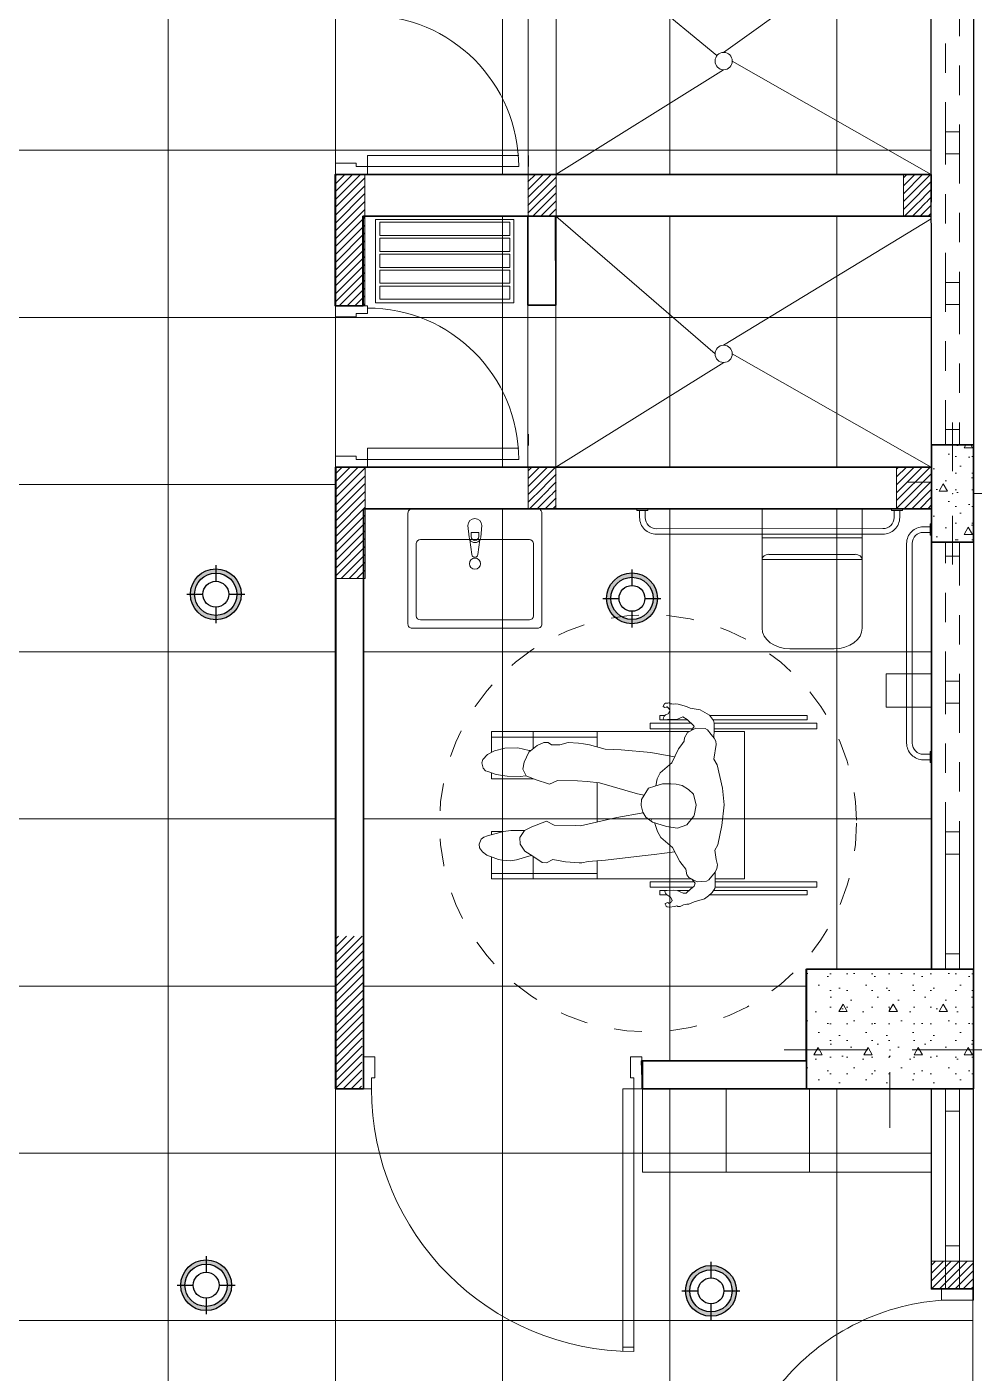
# Model space of a CAD drawing. Header units: feet. Extents: x 2 to 125, y -24 to 93.
# Drawn here: x 83.874 to 87.28, y 80.504 to 85.344 of the extents above; entities that cross this region are included whole.
import ezdxf

# ---------------------------------------------------------------- set-up
doc = ezdxf.new("R2010")
doc.units = ezdxf.units.FT
doc.header["$MEASUREMENT"] = 0
doc.set_wipeout_variables(frame=1)
for name, pattern in [('CONTINUA', [0]), ('Dashed', [0.211667, 0.105833, -0.105833]), ('Small Dashed', [0.141111, 0.070556, -0.070556]), ('Wipeout_Contour', [1, 0, -1])]:
    doc.linetypes.add(name, pattern=pattern)
for name, color, linetype in [('2D Drafting - General', 7, 'Continuous'), ('ALUMBRADO', 1, 'Continuous'), ('Structural - Bearing', 7, 'Continuous')]:
    doc.layers.add(name, color=color, linetype=linetype)
for name, color, linetype, lineweight in [('2D Drafting - General_Pen_No__122', 9, 'Continuous', 13), ('Drawing & Figure_Pen_No__122', 9, 'Continuous', 13), ('Structural - Bearing_Pen_No__122', 9, 'Continuous', 13), ('Structural - Bearing_Pen_No__21', 7, 'Continuous', 35), ('Structural - Bearing_Pen_No__27', 7, 'Continuous', 35), ('texturas', 252, 'Continuous', 0)]:
    doc.layers.add(name, color=color, linetype=linetype, lineweight=lineweight)
for name, color, linetype, lineweight, true_color in [('Interior - Furniture _Pen_No__167', 7, 'Continuous', 13, 0x6a6a6a), ('Interior - Mobiliario_Pen_No__167', 7, 'Continuous', 13, 0x6a6a6a), ('Structural - Bearing_Pen_No__167', 7, 'Continuous', 13, 0x6a6a6a)]:
    doc.layers.add(name, color=color, linetype=linetype, lineweight=lineweight, true_color=true_color)
pattern_1 = [(0, (75.36407, 85.38942), (0, 0.311769), [0.03, -0.15]), (0, (75.45407, 85.5453), (0, 0.311769), [0.03, -0.15]), (60, (75.36407, 85.38942), (-0.27, 0.1558846), [0.03, -0.15]), (60, (75.54407, 85.38942), (-0.27, 0.1558846), [0.03, -0.15]), (120, (75.39407, 85.38942), (0.27, 0.1558846), [0.03, -0.15]), (120, (75.57407, 85.38942), (0.27, 0.1558846), [0.03, -0.15]), (0, (75.36407, 85.41942), (0, 0.06), [0, -0.06, 0, -0.09]), (45, (75.39407, 85.41942), (-0.0424264, 0.0424264), [0, -0.045, 0, -0.075])]

# ---------------------------------------------------------------- blocks, each defined once
blk = doc.blocks.new('Basin 23[45]', base_point=(11.7636, -4.2688))
at = {"layer": 'Interior - Mobiliario_Pen_No__167', "color": 251, "linetype": 'Continuous', "lineweight": 13, "true_color": 0x6a6a6a}
for p, q in [((11.6386, -4.0581), (11.3794, -4.0581)), ((11.3644, -4.0731), (11.3644, -4.4646)), ((11.6536, -4.4646), (11.6536, -4.0731)), ((11.6787, -4.2552), (11.6638, -4.2552)), ((11.6787, -4.2824), (11.6787, -4.2552)), ((11.6638, -4.2824), (11.6787, -4.2824)), ((11.3794, -4.4796), (11.6386, -4.4796))]:
    blk.add_line(p, q, dxfattribs=at)
at = {"layer": 'Interior - Mobiliario_Pen_No__167', "color": 251, "linetype": 'Continuous', "lineweight": 13, "true_color": 0x6a6a6a, "flags": 128}
for points in [[(11.7636, -4.4946), (11.7636, -4.0431, 0.414214), (11.7486, -4.0281), (11.3494, -4.0281, 0.414214), (11.3344, -4.0431), (11.3344, -4.4946, 0.414214), (11.3494, -4.5096), (11.7486, -4.5096, 0.414214)], [(11.7036, -4.2938), (11.6616, -4.2898, -0.12102), (11.6521, -4.2866), (11.5992, -4.2799, -0.882566), (11.5992, -4.2577), (11.6521, -4.2511, -0.12102), (11.6616, -4.2478), (11.7036, -4.2438, -1)]]:
    blk.add_lwpolyline(points, format="xyb", close=True, dxfattribs=at)
at = {"layer": 'Interior - Mobiliario_Pen_No__167', "color": 251, "linetype": 'Continuous', "lineweight": 13, "true_color": 0x6a6a6a}
blk.add_circle((11.5665, -4.2688), 0.02, dxfattribs=at)
for centre, radius, start, end in [((11.3794, -4.0731), 0.015, 90, 180), ((11.6386, -4.0731), 0.015, 0, 90), ((11.6635, -4.2688), 0.0211, 122.771, 237.229), ((11.6638, -4.2688), 0.0136, 90, 270), ((11.3794, -4.4646), 0.015, 180, 270), ((11.6386, -4.4646), 0.015, 270, 0)]:
    blk.add_arc(centre, radius, start, end, dxfattribs=at)
blk = doc.blocks.new('WC Disabled 23[43]', base_point=(10.2012, -2.7229))
at = {"layer": 'Interior - Furniture _Pen_No__167', "color": 251, "linetype": 'Continuous', "lineweight": 13, "true_color": 0x6a6a6a}
for p, q in [((9.9062, -2.7278), (9.8862, -2.7278)), ((10.8212, -2.7279), (10.8012, -2.7279)), ((9.7762, -2.7861), (9.7762, -2.8061)), ((10.3812, -2.8262), (10.0212, -2.8262)), ((10.3812, -2.9036), (10.0212, -2.9036)), ((10.0462, -2.8852), (10.2012, -2.8852)), ((10.2012, -2.8852), (10.3562, -2.8852)), ((9.7762, -3.6038), (9.7762, -3.6238))]:
    blk.add_line(p, q, dxfattribs=at)
at = {"layer": 'Interior - Furniture _Pen_No__167', "color": 251, "linetype": 'Continuous', "lineweight": 13, "true_color": 0x6a6a6a, "flags": 128}
for points in [[(10.8312, -2.7229), (10.7912, -2.7229), (10.7912, -2.7279), (10.8012, -2.7279), (10.8012, -2.7529, -0.414214), (10.7612, -2.7929), (9.9462, -2.7928, -0.414214), (9.9062, -2.7528), (9.9062, -2.7278), (9.9162, -2.7278), (9.9162, -2.7228), (9.8762, -2.7228), (9.8762, -2.7278), (9.8862, -2.7278), (9.8862, -2.7528, 0.414214), (9.9462, -2.8128), (10.7612, -2.8129, 0.414214), (10.8212, -2.7529), (10.8212, -2.7279), (10.8312, -2.7279)], [(9.7712, -2.7761), (9.7712, -2.8161), (9.7762, -2.8161), (9.7762, -2.8061), (9.8012, -2.8061, -0.414214), (9.8412, -2.8461), (9.8412, -3.5638, -0.414214), (9.8012, -3.6038), (9.7762, -3.6038), (9.7762, -3.5938), (9.7712, -3.5938), (9.7712, -3.6338), (9.7762, -3.6338), (9.7762, -3.6238), (9.8012, -3.6238, 0.414214), (9.8612, -3.5638), (9.8612, -2.8461, 0.414214), (9.8012, -2.7861), (9.7762, -2.7861), (9.7762, -2.7761)]]:
    blk.add_lwpolyline(points, format="xyb", close=True, dxfattribs=at)
for points in [[(10.1212, -3.2246), (10.1017, -3.2232), (10.0829, -3.219), (10.0656, -3.2122), (10.0505, -3.203), (10.038, -3.1918), (10.0288, -3.1791), (10.0231, -3.1652), (10.0212, -3.1508), (10.0212, -2.7228), (10.3812, -2.7229), (10.3812, -3.1508), (10.3792, -3.1652), (10.3736, -3.1791), (10.3643, -3.1918), (10.3519, -3.203), (10.3367, -3.2122), (10.3194, -3.219), (10.3007, -3.2232), (10.2812, -3.2246)], [(9.9342, -3.4346), (9.7712, -3.4346), (9.7712, -3.3146), (9.9342, -3.3146)]]:
    blk.add_lwpolyline(points, close=True, dxfattribs=at)
at = {"layer": 'Interior - Furniture _Pen_No__167', "color": 251, "linetype": 'Continuous', "lineweight": 13, "true_color": 0x6a6a6a}
for centre, start_param, end_param in [((10.0462, -2.9036), 4.712389, 6.283185), ((10.3562, -2.9036), 3.141593, 4.712389)]:
    blk.add_ellipse(centre, major_axis=(-0.025, 0), ratio=0.737878, start_param=start_param, end_param=end_param, dxfattribs=at)
blk = doc.blocks.new('Wheelchair Man 23[44]', base_point=(10.3522, -4.2254))
at = {"layer": 'Interior - Furniture _Pen_No__167', "color": 251, "linetype": 'Continuous', "lineweight": 13, "true_color": 0x6a6a6a}
for p, q in [((10.6181, -3.556), (10.6185, -3.554)), ((10.6236, -3.5594), (10.6181, -3.556)), ((10.6226, -3.5462), (10.6185, -3.554)), ((10.6226, -3.5462), (10.6263, -3.5437)), ((10.6305, -3.5582), (10.6236, -3.5594)), ((10.6263, -3.5437), (10.6353, -3.543)), ((10.6317, -3.5571), (10.6305, -3.5582)), ((10.6323, -3.5574), (10.6317, -3.5571)), ((10.6323, -3.5574), (10.6331, -3.5572)), ((10.6369, -3.5617), (10.6331, -3.5572)), ((10.6389, -3.5428), (10.6353, -3.543)), ((10.6417, -3.571), (10.6365, -3.5817)), ((10.6416, -3.5676), (10.6369, -3.5617)), ((10.6446, -3.5458), (10.6389, -3.5428)), ((10.6416, -3.5676), (10.6417, -3.5676)), ((10.6417, -3.5676), (10.6417, -3.571)), ((10.6493, -3.5456), (10.6446, -3.5458)), ((10.6561, -3.5477), (10.6493, -3.5456)), ((10.6561, -3.5477), (10.6562, -3.5476)), ((10.6629, -3.5459), (10.6562, -3.5476)), ((10.6726, -3.547), (10.6629, -3.5459)), ((10.6726, -3.547), (10.7017, -3.5556)), ((10.7156, -3.5617), (10.7017, -3.5556)), ((10.7512, -3.5675), (10.7151, -3.5616)), ((10.7684, -3.5771), (10.7512, -3.5675)), ((10.7684, -3.5771), (10.7849, -3.5865)), ((10.7189, -3.6154), (10.5712, -3.6154)), ((10.5712, -3.6154), (10.5712, -3.6354)), ((10.6062, -3.6034), (10.6062, -3.5884)), ((10.6062, -3.5884), (10.6238, -3.5884)), ((10.7066, -3.6034), (10.6062, -3.6034)), ((10.6213, -3.5907), (10.6184, -3.5971)), ((10.6184, -3.5971), (10.6201, -3.6022)), ((10.6318, -3.6034), (10.6201, -3.6022)), ((10.6213, -3.5907), (10.6265, -3.5859)), ((10.6265, -3.5859), (10.6365, -3.5817)), ((10.6335, -3.602), (10.6318, -3.6034)), ((10.6335, -3.602), (10.6356, -3.6021)), ((10.6525, -3.6023), (10.6356, -3.6021)), ((10.6696, -3.6006), (10.6525, -3.6023)), ((10.6567, -3.6019), (10.6591, -3.6019)), ((10.6887, -3.5925), (10.6696, -3.6006)), ((10.7049, -3.6018), (10.6887, -3.5925)), ((10.6887, -3.5925), (10.6887, -3.5925)), ((10.729, -3.6253), (10.7049, -3.6018)), ((10.7205, -3.641), (10.7299, -3.6275)), ((10.729, -3.6253), (10.7299, -3.6275)), ((10.7849, -3.5865), (10.7993, -3.6055)), ((10.7863, -3.5884), (11.1362, -3.5884)), ((10.7977, -3.6034), (11.1362, -3.6034)), ((10.8014, -3.6153), (10.7993, -3.6055)), ((10.8014, -3.6153), (10.8017, -3.6398)), ((10.8014, -3.6154), (11.1712, -3.6154)), ((11.1362, -3.5884), (11.1362, -3.6034)), ((11.1712, -3.6354), (11.1712, -3.6154)), ((10.0012, -3.6454), (10.7114, -3.6454)), ((10.0012, -3.7202), (10.0012, -3.6454)), ((10.0012, -3.6654), (10.3812, -3.6654)), ((10.1512, -3.7061), (10.1512, -3.6454)), ((10.3812, -3.6454), (10.3812, -3.7013)), ((10.5712, -3.6354), (10.7244, -3.6354)), ((10.6939, -3.6784), (10.6951, -3.6676)), ((10.6951, -3.6676), (10.7057, -3.649)), ((10.7353, -3.633), (10.7057, -3.649)), ((10.7692, -3.6351), (10.7353, -3.633)), ((10.7692, -3.6351), (10.7779, -3.6399)), ((10.7909, -3.6558), (10.7779, -3.6399)), ((10.8017, -3.6692), (10.7909, -3.6558)), ((10.8017, -3.6398), (10.8005, -3.6676)), ((10.8014, -3.6454), (10.9112, -3.6454)), ((10.8016, -3.6354), (11.1712, -3.6354)), ((10.8017, -3.6692), (10.807, -3.6807)), ((10.9112, -4.1754), (10.9112, -3.6454)), ((10.0067, -3.7169), (9.987, -3.7285)), ((10.0067, -3.7169), (10.0118, -3.7153)), ((10.0078, -3.7166), (10.0077, -3.7166)), ((10.0118, -3.7153), (10.0486, -3.7049)), ((10.0952, -3.7036), (10.0486, -3.7049)), ((10.0952, -3.7036), (10.1362, -3.7132)), ((10.1347, -3.7192), (10.1183, -3.7561)), ((10.1347, -3.7192), (10.1647, -3.6954)), ((10.1415, -3.7138), (10.1362, -3.7132)), ((10.1896, -3.6845), (10.1647, -3.6954)), ((10.2046, -3.6853), (10.1896, -3.6845)), ((10.2046, -3.6853), (10.2163, -3.6932)), ((10.2468, -3.6934), (10.2163, -3.6932)), ((10.2468, -3.6934), (10.2765, -3.6853)), ((10.3132, -3.6879), (10.2765, -3.6853)), ((10.3132, -3.6879), (10.3321, -3.6898)), ((10.3321, -3.6898), (10.3528, -3.6938)), ((10.3528, -3.6938), (10.4098, -3.709)), ((10.4673, -3.711), (10.4098, -3.709)), ((10.4673, -3.711), (10.574, -3.7211)), ((10.574, -3.7211), (10.6595, -3.7366)), ((10.6492, -3.758), (10.6732, -3.708)), ((10.6732, -3.708), (10.6812, -3.6966)), ((10.6812, -3.6966), (10.6941, -3.6804)), ((10.6939, -3.6784), (10.6941, -3.6804)), ((10.8092, -3.6927), (10.8006, -3.745)), ((10.8092, -3.6927), (10.807, -3.6807)), ((9.9699, -3.7466), (9.9663, -3.7584)), ((9.9663, -3.7584), (9.9707, -3.7774)), ((9.987, -3.7285), (9.9699, -3.7466)), ((10.1141, -3.7808), (10.1183, -3.7561)), ((10.6077, -3.7941), (10.6492, -3.758)), ((10.8127, -3.7654), (10.8006, -3.745)), ((10.8315, -3.8486), (10.8127, -3.7654)), ((9.9707, -3.7774), (9.9799, -3.7865)), ((9.9799, -3.7865), (9.9879, -3.7894)), ((9.9879, -3.7894), (10.0172, -3.7999)), ((10.0012, -3.7941), (10.0012, -3.8154)), ((10.0012, -3.8154), (10.1512, -3.8154)), ((10.0172, -3.7999), (10.0573, -3.8057)), ((10.1039, -3.8067), (10.0573, -3.8057)), ((10.1247, -3.8046), (10.1039, -3.8067)), ((10.125, -3.8052), (10.1141, -3.7808)), ((10.1582, -3.8174), (10.125, -3.8052)), ((10.1512, -3.8154), (10.1512, -3.8148)), ((10.2097, -3.8344), (10.1582, -3.8174)), ((10.2097, -3.8344), (10.2387, -3.8214)), ((10.31, -3.8224), (10.2387, -3.8214)), ((10.3454, -3.8247), (10.31, -3.8224)), ((10.5968, -3.816), (10.5917, -3.8408)), ((10.6077, -3.7941), (10.5968, -3.816)), ((10.3888, -3.8295), (10.3454, -3.8247)), ((10.3812, -3.8286), (10.3812, -3.9708)), ((10.3888, -3.8295), (10.5258, -3.8699)), ((10.5258, -3.8699), (10.5499, -3.8741)), ((10.5659, -3.8495), (10.5397, -3.8898)), ((10.5659, -3.8495), (10.5887, -3.8417)), ((10.5887, -3.8417), (10.6157, -3.8335)), ((10.6462, -3.833), (10.6157, -3.8335)), ((10.6462, -3.833), (10.6652, -3.8343)), ((10.686, -3.8395), (10.6652, -3.8343)), ((10.686, -3.8395), (10.7094, -3.8536)), ((10.7275, -3.8703), (10.7094, -3.8536)), ((10.7373, -3.9108), (10.7275, -3.8703)), ((10.837, -3.9086), (10.8315, -3.8486)), ((10.539, -3.9038), (10.5383, -3.9043)), ((10.5386, -3.9109), (10.5397, -3.8898)), ((10.5386, -3.9109), (10.5446, -3.9356)), ((10.7291, -3.9476), (10.7373, -3.9108)), ((10.8295, -3.9834), (10.837, -3.9086)), ((10.1991, -3.9683), (10.1464, -3.9883)), ((10.1991, -3.9683), (10.2266, -3.9816)), ((10.3211, -3.9848), (10.4516, -3.9544)), ((10.4516, -3.9544), (10.546, -3.9378)), ((10.5564, -3.9538), (10.5446, -3.9356)), ((10.5798, -3.9709), (10.5564, -3.9538)), ((10.5751, -3.9626), (10.5759, -3.963)), ((10.7283, -3.9498), (10.7029, -3.9811)), ((10.7291, -3.9476), (10.7283, -3.9498)), ((10.0446, -4.0047), (9.9861, -4.0207)), ((10.0012, -4.0054), (10.0012, -4.0165)), ((10.0012, -4.0054), (10.0419, -4.0054)), ((10.0446, -4.0047), (10.0704, -4.0018)), ((10.1127, -4.0012), (10.0704, -4.0018)), ((10.1197, -4.0016), (10.1033, -4.0261)), ((10.1199, -4.0015), (10.1127, -4.0012)), ((10.1197, -4.0016), (10.1464, -3.9883)), ((10.2266, -3.9816), (10.3034, -3.9832)), ((10.3211, -3.9848), (10.3034, -3.9832)), ((10.5798, -3.9709), (10.6304, -3.9873)), ((10.5865, -3.9731), (10.5982, -4.005)), ((10.5982, -4.005), (10.6095, -4.0267)), ((10.6696, -3.9926), (10.6304, -3.9873)), ((10.7029, -3.9811), (10.6696, -3.9926)), ((10.8295, -3.9834), (10.8151, -4.0524)), ((9.9633, -4.0327), (9.9564, -4.0506)), ((9.9579, -4.063), (9.9564, -4.0506)), ((9.9685, -4.0782), (9.9579, -4.063)), ((9.9737, -4.0252), (9.9633, -4.0327)), ((9.9861, -4.0207), (9.9737, -4.0252)), ((10.1033, -4.0261), (10.1036, -4.05)), ((10.1203, -4.0751), (10.1036, -4.05)), ((10.6095, -4.0267), (10.6518, -4.0629)), ((10.678, -4.1122), (10.6518, -4.0629)), ((10.8042, -4.0716), (10.8151, -4.0524)), ((9.9685, -4.0782), (9.9846, -4.09)), ((9.9846, -4.09), (10.0067, -4.0985)), ((10.0012, -4.1754), (10.0012, -4.0968)), ((10.0067, -4.0985), (10.0266, -4.1054)), ((10.0394, -4.1079), (10.0266, -4.1054)), ((10.0394, -4.1079), (10.0677, -4.1103)), ((10.0677, -4.1103), (10.0909, -4.1071)), ((10.1437, -4.0908), (10.0909, -4.1071)), ((10.1497, -4.0937), (10.1203, -4.0751)), ((10.1437, -4.0907), (10.1436, -4.0908)), ((10.1437, -4.0908), (10.1448, -4.0906)), ((10.1827, -4.116), (10.1497, -4.0937)), ((10.1512, -4.1754), (10.1512, -4.0954)), ((10.1992, -4.118), (10.2216, -4.1055)), ((10.2216, -4.1055), (10.2665, -4.1143)), ((10.3479, -4.1131), (10.3252, -4.1179)), ((10.4112, -4.1081), (10.3479, -4.1131)), ((10.3812, -4.1754), (10.3812, -4.1105)), ((10.4112, -4.1081), (10.5421, -4.0921)), ((10.5421, -4.0921), (10.5857, -4.0872)), ((10.6598, -4.0779), (10.5857, -4.0872)), ((10.6862, -4.1233), (10.678, -4.1122)), ((10.8042, -4.0716), (10.8084, -4.1052)), ((10.8084, -4.1052), (10.813, -4.1252)), ((10.0012, -4.1554), (10.3812, -4.1554)), ((10.1992, -4.118), (10.1827, -4.116)), ((10.2665, -4.1143), (10.316, -4.1174)), ((10.316, -4.1174), (10.3252, -4.1179)), ((10.6993, -4.1408), (10.6862, -4.1233)), ((10.6993, -4.1408), (10.7038, -4.1607)), ((10.7038, -4.1607), (10.7103, -4.1707)), ((10.7826, -4.1786), (10.8046, -4.1506)), ((10.8046, -4.1506), (10.806, -4.1488)), ((10.8049, -4.1604), (10.8046, -4.1506)), ((10.8052, -4.2023), (10.8049, -4.1604)), ((10.811, -4.1373), (10.806, -4.1488)), ((10.811, -4.1373), (10.813, -4.1252)), ((10.0012, -4.1754), (10.7183, -4.1754)), ((10.7284, -4.1854), (10.5712, -4.1854)), ((10.5712, -4.1854), (10.5712, -4.2054)), ((10.5712, -4.2054), (10.7248, -4.2054)), ((10.7103, -4.1707), (10.7402, -4.1862)), ((10.7301, -4.2009), (10.7168, -4.2123)), ((10.7209, -4.1762), (10.7327, -4.1906)), ((10.7327, -4.1906), (10.7301, -4.2009)), ((10.7402, -4.1862), (10.774, -4.1836)), ((10.7826, -4.1786), (10.774, -4.1836)), ((10.8041, -4.21), (10.7941, -4.2247)), ((10.8041, -4.21), (10.8052, -4.2023)), ((10.8048, -4.2054), (11.1712, -4.2054)), ((10.805, -4.1754), (10.9112, -4.1754)), ((10.8051, -4.1854), (11.1712, -4.1854)), ((11.1712, -4.2054), (11.1712, -4.1854)), ((10.6062, -4.2324), (10.6062, -4.2174)), ((10.6062, -4.2174), (10.6268, -4.2174)), ((10.6062, -4.2324), (10.631, -4.2324)), ((10.6259, -4.2178), (10.6246, -4.2216)), ((10.6246, -4.2216), (10.6264, -4.2261)), ((10.6259, -4.2178), (10.6276, -4.217)), ((10.6297, -4.2316), (10.6264, -4.2261)), ((10.6276, -4.217), (10.6331, -4.2168)), ((10.6297, -4.2316), (10.645, -4.2412)), ((10.6331, -4.2168), (10.6557, -4.2155)), ((10.645, -4.2412), (10.6506, -4.2514)), ((10.6459, -4.26), (10.6486, -4.2549)), ((10.6504, -4.2537), (10.6486, -4.2549)), ((10.6504, -4.2537), (10.6506, -4.2514)), ((10.6689, -4.2166), (10.6557, -4.2155)), ((10.6906, -4.2265), (10.6689, -4.2166)), ((10.7109, -4.2174), (10.6707, -4.2174)), ((10.7011, -4.226), (10.6906, -4.2265)), ((10.7011, -4.226), (10.7168, -4.2123)), ((10.711, -4.2656), (10.7276, -4.2586)), ((10.7299, -4.2574), (10.7276, -4.2586)), ((10.7299, -4.2574), (10.767, -4.2471)), ((10.767, -4.2471), (10.7814, -4.2365)), ((10.7814, -4.2365), (10.7941, -4.2247)), ((10.7858, -4.2324), (11.1362, -4.2324)), ((10.7991, -4.2174), (11.1362, -4.2174)), ((11.1362, -4.2324), (11.1362, -4.2174)), ((10.6251, -4.2632), (10.6344, -4.2598)), ((10.6255, -4.2657), (10.6251, -4.2632)), ((10.6255, -4.2657), (10.6295, -4.2733)), ((10.6327, -4.2755), (10.6295, -4.2733)), ((10.6396, -4.2766), (10.6327, -4.2755)), ((10.6394, -4.264), (10.6344, -4.2598)), ((10.6403, -4.2637), (10.6394, -4.264)), ((10.6396, -4.2766), (10.66, -4.2749)), ((10.6459, -4.26), (10.6403, -4.2637)), ((10.6672, -4.2726), (10.66, -4.2749)), ((10.6672, -4.2726), (10.6707, -4.2739)), ((10.6794, -4.2748), (10.6707, -4.2739)), ((10.6794, -4.2748), (10.6911, -4.2684)), ((10.6911, -4.2684), (10.7001, -4.2668)), ((10.7034, -4.2659), (10.7001, -4.2668)), ((10.711, -4.2656), (10.7034, -4.2659))]:
    blk.add_line(p, q, dxfattribs=at)
blk = doc.blocks.new('LED')
at = {"layer": 'ALUMBRADO'}
h = blk.add_hatch(color=256, dxfattribs=at)
h.dxf.hatch_style = 1
edge = h.paths.add_edge_path(flags=17)
edge.add_arc((0, 0), 0.1346, 0, 360)
edge = h.paths.add_edge_path()
edge.add_arc((0, 0), 0.1618, 0, 360)
for points in [[(0, 0.1848), (0, 0.0824)], [(-0.1848, 0), (-0.0824, 0)], [(0.0824, 0), (0.1848, 0)], [(0, -0.0824), (0, -0.1848)]]:
    blk.add_lwpolyline(points, dxfattribs=at)
at = {"layer": 'ALUMBRADO', "linetype": 'CONTINUA', "ltscale": 0.003}
for radius in [0.1618, 0.1346, 0.0824]:
    blk.add_circle((0, 0), radius, dxfattribs=at)

msp = doc.modelspace()

# ---------------------------------------------------------------- hatches: boundary and pattern name
at = {"layer": '2D Drafting - General_Pen_No__122', "linetype": 'Continuous', "lineweight": 13}
h = msp.add_hatch(dxfattribs=at)
h.set_pattern_fill('MASONRY_BLOCK_COPY', color=9, style=0, pattern_type=2)
h.set_pattern_definition([(45, (75.005375, 83.336678), (-0.014142136, 0.014142136), [])])
h.paths.add_polyline_path([(85.6761, 84.8133), (85.7763, 84.8133), (85.7763, 84.6633), (85.6761, 84.6633)])
h = msp.add_hatch(dxfattribs=at)
h.set_pattern_fill('MASONRY_BLOCK_COPY', color=9, style=0, pattern_type=2)
h.set_pattern_definition([(45, (75.362545, 85.380255), (-0.014142136, 0.014142136), [])])
h.paths.add_polyline_path([(87.0017, 83.761), (87.1276, 83.761), (87.1276, 83.613), (87.0017, 83.611)])
h = msp.add_hatch(dxfattribs=at)
h.set_pattern_fill('MASONRY_BLOCK_COPY', color=9, style=0, pattern_type=2)
h.set_pattern_definition([(45, (75.314073, 84.697868), (-0.014142136, 0.014142136), [])])
h.paths.add_polyline_path([(84.9852, 82.075), (85.0852, 82.075), (85.0777, 81.5242), (84.9852, 81.5258)])
at = {"layer": 'Structural - Bearing_Pen_No__122', "linetype": 'Continuous', "lineweight": 13}
h = msp.add_hatch(dxfattribs=at)
h.set_pattern_fill('STRUCTURAL_CONCRETE', color=9, style=0, pattern_type=2)
h.set_pattern_definition(pattern_1)
h.paths.add_polyline_path([(86.6776, 81.5261), (87.2776, 81.5261), (87.2776, 81.9561), (86.6776, 81.9561)])

# ---------------------------------------------------------------- linework, layer by layer
at = {"color": 7, "lineweight": 0}
for p, q in [((86.3557, 85.2407), (85.7777, 85.716)), ((86.3797, 85.252), (86.6776, 85.466)), ((86.3797, 85.1898), (85.7761, 84.8129)), ((86.3486, 84.1683), (85.7763, 84.6633)), ((86.3797, 84.1994), (87.1261, 84.6532))]:
    msp.add_line(p, q, dxfattribs=at)
for p, q in [((87.2776, 85.471), (87.2776, 83.841)), ((87.1276, 83.496), (87.1276, 81.9561)), ((87.2776, 83.496), (87.2776, 81.866))]:
    msp.add_line(p, q)
at = {"lineweight": 0}
for p, q in [((86.0882, 81.5261), (86.0882, 81.226)), ((86.3882, 81.5261), (86.3882, 81.226)), ((86.6882, 81.5261), (86.6882, 81.226)), ((86.0882, 81.226), (87.1276, 81.2261))]:
    msp.add_line(p, q, dxfattribs=at)
at = {"color": 7, "lineweight": 0}
for centre in [(86.3797, 85.2209), (86.3797, 84.1683)]:
    msp.add_circle(centre, 0.0311, dxfattribs=at)
at = {"layer": '2D Drafting - General_Pen_No__122', "color": 9, "linetype": 'Continuous', "lineweight": 13, "flags": 128}
msp.add_lwpolyline([(87.0017, 83.761), (87.1276, 83.761), (87.1276, 83.612), (87.0017, 83.61)], close=True, dxfattribs=at)
at = {"layer": 'Drawing & Figure_Pen_No__122', "color": 9, "linetype": 'Dashed', "lineweight": 13}
msp.add_line((87.2722, 83.666), (88.9697, 83.666), dxfattribs=at)
at = {"layer": 'Drawing & Figure_Pen_No__122', "color": 9, "linetype": 'Small Dashed', "lineweight": 13, "ltscale": 0.03}
msp.add_circle((86.1077, 82.4807), 0.75, dxfattribs=at)
at = {"layer": 'Interior - Mobiliario_Pen_No__167', "color": 251, "linetype": 'Continuous', "lineweight": 0, "true_color": 0x6a6a6a}
for points in [[(85.1283, 84.6518), (85.6258, 84.6518), (85.6258, 84.3518), (85.1283, 84.3518)], [(85.1433, 84.5943), (85.1433, 84.6418), (85.6108, 84.6418), (85.6108, 84.5943)], [(85.1433, 84.5368), (85.1433, 84.5843), (85.6108, 84.5843), (85.6108, 84.5368)], [(85.1433, 84.4793), (85.1433, 84.5268), (85.6108, 84.5268), (85.6108, 84.4793)], [(85.1433, 84.4218), (85.1433, 84.4693), (85.6108, 84.4693), (85.6108, 84.4218)], [(85.1433, 84.3643), (85.1433, 84.4118), (85.6108, 84.4118), (85.6108, 84.3643)]]:
    msp.add_lwpolyline(points, close=True, dxfattribs=at)
at = {"layer": 'Structural - Bearing_Pen_No__167', "color": 251, "linetype": 'Dashed', "lineweight": 13, "true_color": 0x6a6a6a}
for p, q in [((87.1776, 84.9669), (87.1776, 85.416)), ((87.2276, 85.416), (87.2276, 84.9669)), ((87.1776, 84.9269), (87.1776, 84.9669)), ((87.1776, 84.9669), (87.2276, 84.9669)), ((87.2276, 84.9669), (87.2276, 84.9269)), ((87.1776, 84.8869), (87.1776, 84.9269)), ((87.2276, 84.8869), (87.1776, 84.8869)), ((87.1776, 84.4252), (87.1776, 84.8869)), ((87.2276, 84.9269), (87.2276, 84.8869)), ((87.2276, 84.8869), (87.2276, 84.4252)), ((87.1776, 84.3852), (87.1776, 84.4252)), ((87.1776, 84.4252), (87.2276, 84.4252)), ((87.2276, 84.4252), (87.2276, 84.3852)), ((87.1776, 84.3452), (87.1776, 84.3852)), ((87.2276, 84.3852), (87.2276, 84.3452)), ((87.2276, 84.3452), (87.1776, 84.3452)), ((87.1776, 83.896), (87.1776, 84.3452)), ((87.2276, 84.3452), (87.2276, 83.896)), ((87.1776, 83.841), (87.1776, 83.896)), ((87.1776, 83.896), (87.2276, 83.896)), ((87.2276, 83.896), (87.2276, 83.841)), ((87.1776, 83.841), (87.1276, 83.841)), ((87.2276, 83.841), (87.1776, 83.841)), ((87.2276, 83.841), (87.1776, 83.841)), ((87.2776, 83.841), (87.2276, 83.841)), ((87.1776, 83.496), (87.1276, 83.496)), ((87.1776, 83.441), (87.1776, 83.496)), ((87.2276, 83.496), (87.1776, 83.496)), ((87.2276, 83.496), (87.1776, 83.496)), ((87.2276, 83.496), (87.2276, 83.441)), ((87.2776, 83.496), (87.2276, 83.496)), ((87.2276, 83.441), (87.1776, 83.441)), ((87.1776, 82.9919), (87.1776, 83.441)), ((87.2276, 83.441), (87.2276, 82.9919)), ((87.1776, 82.9519), (87.1776, 82.9919)), ((87.1776, 82.9919), (87.2276, 82.9919)), ((87.1776, 82.9119), (87.1776, 82.9519)), ((87.2276, 82.9919), (87.2276, 82.9519)), ((87.2276, 82.9519), (87.2276, 82.9119)), ((87.2276, 82.9119), (87.1776, 82.9119)), ((87.1776, 82.4502), (87.1776, 82.9119)), ((87.2276, 82.9119), (87.2276, 82.4502)), ((87.1776, 82.4102), (87.1776, 82.4502)), ((87.1776, 82.4502), (87.2276, 82.4502)), ((87.2276, 82.4502), (87.2276, 82.4102)), ((87.1776, 82.3702), (87.1776, 82.4102)), ((87.2276, 82.3702), (87.1776, 82.3702)), ((87.2276, 82.4102), (87.2276, 82.3702)), ((87.1776, 81.9561), (87.1776, 82.0111)), ((87.1776, 82.0111), (87.2276, 82.0111)), ((87.2276, 82.0111), (87.2276, 81.9561)), ((87.2276, 81.9561), (87.1776, 81.9561)), ((87.2276, 81.9561), (87.1776, 81.9561)), ((87.1776, 81.4861), (87.1776, 81.5261)), ((87.1776, 81.5261), (87.2276, 81.5261)), ((87.2276, 81.5261), (87.2276, 81.4861)), ((87.1776, 81.4461), (87.1776, 81.4861)), ((87.2276, 81.4861), (87.2276, 81.4461)), ((87.2276, 81.4461), (87.1776, 81.4461)), ((87.1776, 80.9611), (87.2276, 80.9611))]:
    msp.add_line(p, q, dxfattribs=at)
at = {"layer": 'Structural - Bearing_Pen_No__167', "color": 251, "linetype": 'Continuous', "lineweight": 13, "true_color": 0x6a6a6a}
for p, q in [((85.0587, 84.8533), (84.9837, 84.8533)), ((85.0587, 84.8413), (85.0587, 84.8533)), ((85.0987, 84.8413), (85.0587, 84.8413)), ((85.0987, 84.8413), (85.0987, 84.8813)), ((85.0987, 84.8813), (85.6427, 84.8813)), ((85.6427, 84.8413), (85.0987, 84.8413)), ((85.6777, 84.8813), (85.6777, 84.8413)), ((85.0987, 84.3411), (84.9837, 84.3411)), ((84.9837, 84.3411), (84.9837, 84.3011)), ((85.0837, 84.3411), (84.9837, 84.3411)), ((85.0837, 84.3411), (84.9837, 84.3411)), ((85.0587, 84.3011), (85.0587, 84.3131)), ((85.0587, 84.3131), (85.0987, 84.3131)), ((85.0987, 84.3131), (85.0987, 84.3411)), ((84.9837, 84.3011), (85.0587, 84.3011)), ((85.6777, 83.879), (85.6777, 83.839)), ((85.0987, 83.789), (85.0987, 83.829)), ((85.0987, 83.829), (85.6427, 83.829)), ((85.0587, 83.801), (84.9837, 83.801)), ((85.0587, 83.789), (85.0587, 83.801)), ((85.0987, 83.789), (85.0587, 83.789)), ((85.6427, 83.789), (85.0987, 83.789)), ((85.0852, 81.5261), (85.0852, 81.6411)), ((85.0852, 81.6411), (85.1252, 81.6411)), ((85.1252, 81.6411), (85.1252, 81.5661)), ((86.0452, 81.5661), (86.0452, 81.6411)), ((86.0452, 81.6411), (86.0852, 81.6411)), ((86.0852, 81.6411), (86.0852, 81.5261)), ((86.8976, 81.666), (86.5976, 81.666)), ((87.0576, 81.666), (87.3576, 81.666)), ((85.1252, 81.5661), (85.1132, 81.5661)), ((85.1132, 81.5661), (85.1132, 81.5261)), ((86.0572, 81.5661), (86.0452, 81.5661)), ((86.0572, 81.5261), (86.0572, 81.5661)), ((86.9776, 81.586), (86.9776, 81.386)), ((85.1132, 81.5261), (85.0852, 81.5261)), ((86.0572, 81.5261), (86.0172, 81.5261)), ((86.0172, 81.5261), (86.0172, 80.5821)), ((86.0852, 81.5261), (86.0572, 81.5261)), ((86.0572, 80.5821), (86.0572, 81.5261)), ((87.1626, 80.766), (87.2776, 80.766)), ((86.0172, 80.5978), (86.0572, 80.5978))]:
    msp.add_line(p, q, dxfattribs=at)
at = {"layer": 'Structural - Bearing_Pen_No__167', "color": 251, "lineweight": 13, "true_color": 0x6a6a6a}
for p, q in [((87.1776, 81.9561), (87.1776, 82.3702)), ((87.2276, 82.3702), (87.2276, 81.9561))]:
    msp.add_line(p, q, dxfattribs=at)
at = {"layer": 'Structural - Bearing_Pen_No__167', "color": 251, "linetype": 'Continuous', "lineweight": 13, "true_color": 0x6a6a6a}
for centre, radius, start, end in [((85.0987, 84.8413), 0.544, 0, 90), ((85.0987, 83.789), 0.544, 0, 90), ((86.0572, 81.5261), 0.944, 180, 270), ((87.2239, 79.9438), 0.8246, 94.2616, 186.8612)]:
    msp.add_arc(centre, radius, start, end, dxfattribs=at)
msp.add_point((86.9776, 81.666), dxfattribs=at)
at = {"layer": 'Structural - Bearing_Pen_No__21', "color": 7, "linetype": 'Continuous', "lineweight": 35}
msp.add_lwpolyline([(86.6776, 81.5261), (87.2776, 81.5261), (87.2776, 81.9561), (86.6776, 81.9561)], close=True, dxfattribs=at)
at = {"layer": 'Structural - Bearing_Pen_No__27', "color": 7, "linetype": 'Continuous', "lineweight": 35}
for p, q in [((85.0837, 84.3411), (84.9837, 84.3411)), ((87.1776, 83.841), (87.1276, 83.841)), ((87.2276, 83.841), (87.1776, 83.841)), ((87.2776, 83.841), (87.2276, 83.841)), ((87.1776, 83.496), (87.1276, 83.496)), ((87.2276, 83.496), (87.1776, 83.496)), ((87.2776, 83.496), (87.2276, 83.496)), ((87.2276, 81.9561), (87.1776, 81.9561))]:
    msp.add_line(p, q, dxfattribs=at)
for points in [[(86.0334, 84.8134), (86.0334, 84.8133)], [(86.1334, 84.8134), (86.0334, 84.8134)], [(86.1334, 84.8133), (86.1334, 84.8134)], [(85.6761, 84.6633), (85.6761, 84.3434)], [(85.7761, 84.3434), (85.7761, 84.6633)], [(86.1334, 84.6633), (87.1261, 84.6633)], [(85.6761, 84.3434), (85.7761, 84.3434)], [(86.0882, 81.6261), (86.6776, 81.6261)], [(86.0882, 81.5261), (86.0882, 81.6261)], [(84.9852, 81.5261), (85.0852, 81.5261)], [(86.0882, 81.5261), (86.6776, 81.5261)]]:
    msp.add_lwpolyline(points, dxfattribs=at)

# ---------------------------------------------------------------- block references
at = {"layer": 'ALUMBRADO', "xscale": 0.5646712500000001, "yscale": 0.5646712500000001, "zscale": 0.5646712500000001}
for p in [(84.5535, 83.304), (86.05, 83.2892), (84.5187, 80.8199), (86.334, 80.7998)]:
    msp.add_blockref('LED', p, dxfattribs=at)
at = {"layer": 'Interior - Furniture _Pen_No__167', "color": 251, "linetype": 'Continuous', "lineweight": 13, "true_color": 0x6a6a6a}
msp.add_blockref('Wheelchair Man 23[44]', (85.8962, 82.2306), dxfattribs=at)
at = {"layer": 'Interior - Mobiliario_Pen_No__167', "color": 251, "linetype": 'Continuous', "lineweight": 13, "true_color": 0x6a6a6a, "rotation": 90}
msp.add_blockref('Basin 23[45]', (85.4852, 83.611), dxfattribs=at)

# ---------------------------------------------------------------- wipeouts: each hides what was drawn before it
at = {"color": 254, "linetype": 'Wipeout_Contour', "lineweight": 0, "ltscale": 39.088944}
msp.add_wipeout([(84.9837, 84.8133), (85.0893, 84.8133), (85.0893, 84.4133), (84.9837, 84.4133)], dxfattribs=at).dxf.layer = '2D Drafting - General'
at = {"color": 254, "linetype": 'Wipeout_Contour', "lineweight": 0, "ltscale": 46.892645}
msp.add_wipeout([(87.0259, 84.8133), (87.1261, 84.8133), (87.1261, 84.7133), (87.0259, 84.7133)], dxfattribs=at).dxf.layer = '2D Drafting - General'
at = {"color": 254, "linetype": 'Wipeout_Contour', "lineweight": 0, "ltscale": 39.620118}
msp.add_wipeout([(84.9852, 83.761), (85.0909, 83.761), (85.0909, 83.361), (84.9852, 83.361)], dxfattribs=at).dxf.layer = '2D Drafting - General'
at = {"color": 254, "linetype": 'Wipeout_Contour', "lineweight": 0, "ltscale": 43.443454}
msp.add_wipeout([(85.6762, 83.7611), (85.7763, 83.7611), (85.7763, 83.6611), (85.6762, 83.6611)], dxfattribs=at).dxf.layer = '2D Drafting - General'
at = {"color": 254, "linetype": 'Wipeout_Contour', "lineweight": 0, "ltscale": 50.908089}
msp.add_wipeout([(87.1276, 80.9061), (87.2776, 80.9061), (87.2776, 80.806), (87.1276, 80.806)], dxfattribs=at).dxf.layer = '2D Drafting - General'

# ---------------------------------------------------------------- next in the draw order: hatches: boundary and pattern name
at = {"layer": '2D Drafting - General_Pen_No__122', "linetype": 'Continuous', "lineweight": 13}
h = msp.add_hatch(dxfattribs=at)
h.set_pattern_fill('MASONRY_BLOCK_COPY', color=9, style=0, pattern_type=2)
h.set_pattern_definition([(45, (75.31251, 85.432564), (-0.014142136, 0.014142136), [])])
h.paths.add_polyline_path([(84.9837, 84.8133), (85.0893, 84.8133), (85.0893, 84.3411), (84.9837, 84.3411)])
h = msp.add_hatch(dxfattribs=at)
h.set_pattern_fill('MASONRY_BLOCK_COPY', color=9, style=0, pattern_type=2)
h.set_pattern_definition([(45, (75.38251, 85.432564), (-0.014142136, 0.014142136), [])])
h.paths.add_polyline_path([(87.0259, 84.8133), (87.1261, 84.8133), (87.1261, 84.6633), (87.0259, 84.6633)])
h = msp.add_hatch(dxfattribs=at)
h.set_pattern_fill('MASONRY_BLOCK_COPY', color=9, style=0, pattern_type=2)
h.set_pattern_definition([(45, (75.314073, 85.380254), (-0.014142136, 0.014142136), [])])
h.paths.add_polyline_path([(84.9852, 83.761), (85.0909, 83.761), (85.0909, 83.361), (84.9852, 83.361)])
h = msp.add_hatch(dxfattribs=at)
h.set_pattern_fill('MASONRY_BLOCK_COPY', color=9, style=0, pattern_type=2)
h.set_pattern_definition([(45, (75.00703, 85.410322), (-0.014142136, 0.014142136), [])])
h.paths.add_polyline_path([(85.6777, 83.761), (85.7779, 83.761), (85.7779, 83.611), (85.6777, 83.611)])
h = msp.add_hatch(dxfattribs=at)
h.set_pattern_fill('MASONRY_BLOCK_COPY', color=9, style=0, pattern_type=2)
h.set_pattern_definition([(45, (75.364073, 85.505211), (-0.014142136, 0.014142136), [])])
h.paths.add_polyline_path([(87.1276, 80.9061), (87.2776, 80.9061), (87.2776, 80.806), (87.1276, 80.806)])

# ---------------------------------------------------------------- next in the draw order: linework, layer by layer
at = {"lineweight": 0}
for p, q in [((85.6777, 87.786), (85.6761, 83.761)), ((85.7777, 87.786), (85.7763, 83.761))]:
    msp.add_line(p, q, dxfattribs=at)
at = {"color": 7, "lineweight": 0}
for p, q in [((86.4108, 85.2209), (87.1261, 84.8133)), ((86.3798, 84.1372), (85.7764, 83.7611))]:
    msp.add_line(p, q, dxfattribs=at)
for p, q in [((87.1276, 80.8061), (87.1276, 81.5261)), ((87.1626, 80.8068), (87.1276, 80.8068)), ((87.1626, 80.8068), (87.1276, 80.8068)), ((87.2776, 80.8068), (87.1626, 80.8068)), ((87.1626, 80.8068), (87.2776, 80.8068)), ((87.2776, 80.8068), (87.1626, 80.8068)), ((87.2776, 80.8068), (87.1626, 80.8068))]:
    msp.add_line(p, q)
msp.add_lwpolyline([(87.2776, 80.8068), (87.2776, 81.5261)])
at = {"layer": '2D Drafting - General_Pen_No__122', "color": 9, "linetype": 'Continuous', "lineweight": 13, "flags": 128}
for points in [[(84.9837, 84.8133), (85.0893, 84.8133), (85.0893, 84.3411), (84.9837, 84.3411)], [(87.0259, 84.8133), (87.1261, 84.8133), (87.1261, 84.6633), (87.0259, 84.6633)], [(84.9852, 83.761), (85.0909, 83.761), (85.0909, 83.361), (84.9852, 83.361)], [(85.6762, 83.7611), (85.7763, 83.7611), (85.7763, 83.611), (85.6762, 83.611)], [(87.1276, 80.9061), (87.2776, 80.9061), (87.2776, 80.806), (87.1276, 80.806)]]:
    msp.add_lwpolyline(points, close=True, dxfattribs=at)
at = {"layer": 'Structural - Bearing_Pen_No__167', "color": 251, "linetype": 'Dashed', "lineweight": 13, "true_color": 0x6a6a6a}
for p, q in [((87.1261, 85.441), (87.1261, 83.811)), ((87.1776, 80.9061), (87.1776, 80.9611)), ((87.2276, 80.9611), (87.2276, 80.9061)), ((87.2276, 80.9061), (87.1776, 80.9061)), ((87.2276, 80.9061), (87.1776, 80.9061))]:
    msp.add_line(p, q, dxfattribs=at)
at = {"layer": 'Structural - Bearing_Pen_No__167', "color": 251, "linetype": 'Continuous', "lineweight": 13, "true_color": 0x6a6a6a}
for p, q in [((84.9837, 84.8533), (84.9837, 84.8133)), ((85.0987, 84.8133), (85.0987, 84.8413)), ((84.9837, 84.8133), (85.0987, 84.8133)), ((85.0837, 84.8133), (84.9837, 84.8133)), ((85.0837, 84.8133), (84.9837, 84.8133)), ((84.9837, 83.801), (84.9837, 83.761)), ((85.0987, 83.761), (85.0987, 83.789)), ((84.9837, 83.761), (85.0987, 83.761)), ((85.0987, 83.761), (84.9852, 83.761)), ((85.0987, 83.761), (84.9987, 83.761)), ((87.2776, 80.806), (87.1626, 80.806)), ((87.1626, 80.806), (87.1626, 80.766)), ((87.2776, 80.806), (87.1626, 80.806)), ((87.2776, 80.806), (87.1626, 80.806)), ((87.2776, 80.806), (87.1626, 80.806)), ((87.2776, 80.766), (87.2776, 80.806))]:
    msp.add_line(p, q, dxfattribs=at)
at = {"layer": 'Structural - Bearing_Pen_No__167', "color": 251, "lineweight": 13, "true_color": 0x6a6a6a}
for p, q in [((87.1776, 80.8061), (87.1776, 81.4461)), ((87.2276, 81.4461), (87.2276, 80.8061))]:
    msp.add_line(p, q, dxfattribs=at)
at = {"layer": 'Structural - Bearing_Pen_No__27', "color": 7, "linetype": 'Continuous', "lineweight": 35}
for p, q in [((85.0837, 84.8133), (84.9837, 84.8133)), ((85.0987, 83.761), (84.9987, 83.761))]:
    msp.add_line(p, q, dxfattribs=at)
for points in [[(84.9837, 84.8133), (84.9837, 84.3411)], [(86.0334, 84.8133), (84.9837, 84.8133)], [(87.1261, 84.8133), (86.1334, 84.8133)], [(87.1261, 84.8133), (87.1261, 84.7133)], [(85.0837, 84.3411), (85.0837, 84.6633)], [(85.0837, 84.6633), (86.1334, 84.6633)], [(84.9852, 83.761), (84.9852, 81.5261)], [(87.1261, 83.761), (84.9852, 83.761)], [(85.0852, 81.5261), (85.0852, 83.611)], [(87.1261, 83.611), (85.0852, 83.611)]]:
    msp.add_lwpolyline(points, dxfattribs=at)

# ---------------------------------------------------------------- next in the draw order: wipeouts: each hides what was drawn before it
at = {"color": 254, "linetype": 'Wipeout_Contour', "lineweight": 0, "ltscale": 47.90623}
msp.add_wipeout([(87.1276, 83.841), (87.1276, 83.491), (87.2776, 83.491), (87.2776, 83.841)], dxfattribs=at).dxf.layer = 'Structural - Bearing'

# ---------------------------------------------------------------- next in the draw order: hatches: boundary and pattern name
at = {"layer": 'Structural - Bearing_Pen_No__122', "linetype": 'Continuous', "lineweight": 13}
h = msp.add_hatch(dxfattribs=at)
h.set_pattern_fill('STRUCTURAL_CONCRETE', color=9, style=0, pattern_type=2)
h.set_pattern_definition(pattern_1)
h.paths.add_polyline_path([(87.1276, 83.841), (87.1276, 83.491), (87.2776, 83.491), (87.2776, 83.841)])
at = {"layer": 'texturas'}
h = msp.add_hatch(dxfattribs=at)
h.set_pattern_fill('_USER', color=256, scale=0.601, angle=90, double=1, pattern_type=0)
h.set_pattern_definition([(90, (84.9832, 79.49104), (-0.601, 4e-17), []), (180, (84.9832, 79.49104), (-7e-17, -0.601), [])])
edge = h.paths.add_edge_path()
edge.add_line((87.2756, 80.8068), (87.1256, 80.806))
edge.add_line((87.1256, 80.806), (87.1256, 81.5261))
edge.add_line((87.1256, 81.5261), (86.0862, 81.5261))
edge.add_line((86.0862, 81.5261), (86.0832, 81.6261))
edge.add_line((86.0832, 81.6261), (86.6756, 81.6261))
edge.add_line((86.6756, 81.6261), (86.6756, 81.9561))
edge.add_line((86.6756, 81.9561), (87.1256, 81.9561))
edge.add_line((87.1256, 81.9561), (87.1256, 83.611))
edge.add_line((87.1256, 83.611), (85.0832, 83.611))
edge.add_line((85.0832, 83.611), (85.0832, 81.5261))
edge.add_line((85.0832, 81.5261), (84.9832, 81.5261))
edge.add_line((84.9832, 81.5261), (84.9832, 83.761))
edge.add_line((84.9832, 83.761), (87.1259, 83.761))
edge.add_line((87.1259, 83.761), (87.1259, 84.6633))
edge.add_line((87.1259, 84.6633), (85.7743, 84.6633))
edge.add_line((85.7743, 84.6633), (85.7745, 84.3433))
edge.add_line((85.7745, 84.3433), (85.6744, 84.3434))
edge.add_line((85.6744, 84.3434), (85.6744, 84.6631))
edge.add_line((85.6744, 84.6631), (85.0816, 84.6633))
edge.add_line((85.0816, 84.6633), (85.0816, 84.3411))
edge.add_line((85.0816, 84.3411), (84.9816, 84.3411))
edge.add_line((84.9816, 84.3411), (84.9816, 84.8133))
edge.add_line((84.9816, 84.8133), (87.1241, 84.8133))
edge.add_line((87.1241, 84.8133), (87.1241, 85.466))
edge.add_line((87.1241, 85.466), (86.6756, 85.466))
edge.add_line((86.6756, 85.466), (86.6756, 85.716))
edge.add_line((86.6756, 85.716), (85.7741, 85.716))
edge.add_line((85.7741, 85.716), (85.7741, 85.3961))
edge.add_line((85.7741, 85.3961), (85.6772, 85.3961))
edge.add_line((85.6772, 85.3961), (85.6749, 85.7157))
edge.add_line((85.6749, 85.7157), (85.0832, 85.716))
edge.add_line((85.0832, 85.716), (85.0832, 85.4133))
edge.add_line((85.0832, 85.4133), (84.9832, 85.4133))
edge.add_line((84.9832, 85.4133), (84.9832, 85.866))
edge.add_line((84.9832, 85.866), (87.1256, 85.8659))
edge.add_line((87.1256, 85.8659), (87.1256, 86.766))
edge.add_line((87.1256, 86.766), (85.7758, 86.766))
edge.add_line((85.7758, 86.766), (85.7756, 86.4461))
edge.add_line((85.7756, 86.4461), (85.6756, 86.4461))
edge.add_line((85.6756, 86.4461), (85.6753, 86.7857))
edge.add_line((85.6753, 86.7857), (85.0832, 86.786))
edge.add_line((85.0832, 86.786), (85.0832, 86.486))
edge.add_line((85.0832, 86.486), (84.9832, 86.486))
edge.add_line((84.9832, 86.486), (84.9832, 86.886))
edge.add_line((84.9832, 86.886), (87.1256, 86.886))
edge.add_line((87.1256, 86.886), (87.1256, 87.6435))
edge.add_line((87.1256, 87.6435), (86.6756, 87.641))
edge.add_line((86.6756, 87.641), (86.6756, 87.786))
edge.add_line((86.6756, 87.786), (85.7756, 87.786))
edge.add_line((85.7756, 87.786), (85.7755, 87.4859))
edge.add_line((85.7755, 87.4859), (85.6755, 87.486))
edge.add_line((85.6755, 87.486), (85.6755, 87.786))
edge.add_line((85.6755, 87.786), (85.0832, 87.786))
edge.add_line((85.0832, 87.786), (85.0832, 87.486))
edge.add_line((85.0832, 87.486), (84.9832, 87.486))
edge.add_line((84.9832, 87.486), (84.9832, 87.786))
edge.add_line((84.9832, 87.786), (83.6806, 87.786))
edge.add_line((83.6806, 87.786), (83.6806, 87.1376))
edge.add_line((83.6806, 87.1376), (83.5806, 87.1376))
edge.add_line((83.5806, 87.1376), (83.5806, 87.5535))
edge.add_line((83.5806, 87.5535), (83.0806, 87.5535))
edge.add_line((83.0806, 87.5535), (82.6807, 87.5332))
edge.add_line((82.6807, 87.5332), (82.6806, 86.5399))
edge.add_line((82.6806, 86.5399), (83.6806, 86.5398))
edge.add_line((83.6806, 86.5398), (83.6806, 86.0398))
edge.add_line((83.6806, 86.0398), (83.5806, 86.0398))
edge.add_line((83.5806, 86.0398), (83.5806, 86.4398))
edge.add_line((83.5806, 86.4398), (82.6806, 86.4398))
edge.add_line((82.6806, 86.4398), (82.6805, 85.4399))
edge.add_line((82.6805, 85.4399), (83.6805, 85.4398))
edge.add_line((83.6805, 85.4398), (83.6805, 84.9398))
edge.add_line((83.6805, 84.9398), (83.5805, 84.9398))
edge.add_line((83.5805, 84.9398), (83.5805, 85.3398))
edge.add_line((83.5805, 85.3398), (82.6804, 85.3398))
edge.add_line((82.6804, 85.3398), (82.6804, 84.3399))
edge.add_line((82.6804, 84.3399), (83.6805, 84.3398))
edge.add_line((83.6805, 84.3398), (83.6818, 83.8398))
edge.add_line((83.6818, 83.8398), (83.5818, 83.8398))
edge.add_line((83.5818, 83.8398), (83.5818, 84.2398))
edge.add_line((83.5818, 84.2398), (82.6818, 84.2398))
edge.add_line((82.6818, 84.2398), (82.6817, 83.24))
edge.add_line((82.6817, 83.24), (83.6818, 83.2399))
edge.add_line((83.6818, 83.2399), (83.6819, 82.9398))
edge.add_line((83.6819, 82.9398), (83.5819, 82.9398))
edge.add_line((83.5819, 82.9398), (83.5818, 83.1398))
edge.add_line((83.5818, 83.1398), (81.7308, 83.1398))
edge.add_line((81.7308, 83.1398), (81.7309, 82.2398))
edge.add_line((81.7309, 82.2398), (83.6819, 82.2398))
edge.add_line((83.6819, 82.2398), (83.6819, 82.1399))
edge.add_line((83.6819, 82.1399), (81.5812, 82.1398))
edge.add_line((81.5812, 82.1398), (81.5803, 83.2398))
edge.add_line((81.5803, 83.2398), (82.5815, 83.2398))
edge.add_line((82.5815, 83.2398), (82.5818, 84.2397))
edge.add_line((82.5818, 84.2397), (81.6819, 84.2398))
edge.add_line((81.6819, 84.2398), (81.6819, 83.8398))
edge.add_line((81.6819, 83.8398), (81.582, 83.8398))
edge.add_line((81.582, 83.8398), (81.582, 84.3398))
edge.add_line((81.582, 84.3398), (82.5804, 84.3398))
edge.add_line((82.5804, 84.3398), (82.5805, 85.3397))
edge.add_line((82.5805, 85.3397), (81.6806, 85.3398))
edge.add_line((81.6806, 85.3398), (81.6806, 84.9398))
edge.add_line((81.6806, 84.9398), (81.5811, 84.9398))
edge.add_line((81.5811, 84.9398), (81.5811, 85.4398))
edge.add_line((81.5811, 85.4398), (82.5808, 85.4398))
edge.add_line((82.5808, 85.4398), (82.5807, 87.6599))
edge.add_arc((83.0806, 83.666), 4.025, 97.1343, 110.353)
edge.add_line((81.6807, 87.4398), (81.6807, 86.0398))
edge.add_line((81.6807, 86.0398), (81.5807, 86.0398))
edge.add_line((81.5807, 86.0398), (81.5807, 87.4011))
edge.add_arc((83.0806, 83.666), 4.025, 111.879, 143.7505)
edge.add_line((79.8347, 86.046), (79.859, 86.0339))
edge.add_line((79.859, 86.0339), (79.8583, 84.8658))
edge.add_arc((83.174, 83.7167), 3.5092, 160.8853, 199.1147)
edge.add_line((79.8583, 82.5676), (79.859, 81.2982))
edge.add_line((79.859, 81.2982), (79.8347, 81.2861))
edge.add_arc((83.0806, 83.666), 4.025, 216.2495, 270)
edge.add_line((83.0806, 79.641), (83.0806, 79.7935))
edge.add_line((83.0806, 79.7935), (83.6806, 79.7935))
edge.add_line((83.6806, 79.7935), (83.6806, 79.491))
edge.add_line((83.6806, 79.491), (86.5756, 79.491))
edge.add_line((86.5756, 79.491), (86.5756, 79.8061))
edge.add_line((86.5756, 79.8061), (87.2756, 79.8061))
edge.add_line((87.2756, 79.8061), (87.2756, 80.806))

# ---------------------------------------------------------------- next in the draw order: linework, layer by layer
msp.add_line((87.1276, 83.841), (87.1261, 85.436))
at = {"color": 7, "lineweight": 0}
msp.add_line((86.4108, 84.1683), (87.1261, 83.761), dxfattribs=at)
at = {"layer": 'Interior - Furniture _Pen_No__167', "color": 251, "linetype": 'Continuous', "lineweight": 13, "true_color": 0x6a6a6a}
msp.add_lwpolyline([(79.859, 86.0339), (79.8583, 84.8658, 0.168372), (79.8583, 82.5676), (79.859, 81.2982), (79.8347, 81.2861, 0.238928), (83.0806, 79.641), (83.0806, 79.7935), (83.6806, 79.7935), (83.6806, 79.491), (86.5756, 79.491), (86.5756, 79.8061), (87.2756, 79.8061), (87.2756, 80.806)], format="xyb", dxfattribs=at)
msp.add_lwpolyline([(87.2756, 80.8068), (87.1256, 80.806), (87.1256, 81.5261), (86.0862, 81.5261), (86.0832, 81.6261), (86.6756, 81.6261), (86.6756, 81.9561), (87.1256, 81.9561), (87.1256, 83.611), (85.0832, 83.611), (85.0832, 81.5261), (84.9832, 81.5261), (84.9832, 83.761), (87.1259, 83.761), (87.1259, 84.6633), (85.7743, 84.6633), (85.7745, 84.3433), (85.6744, 84.3434), (85.6744, 84.6631), (85.0816, 84.6633), (85.0816, 84.3411), (84.9816, 84.3411), (84.9816, 84.8133), (87.1241, 84.8133), (87.1241, 85.466)], dxfattribs=at)
at = {"layer": 'Structural - Bearing_Pen_No__167', "color": 251, "linetype": 'Continuous', "lineweight": 13, "true_color": 0x6a6a6a}
for p, q in [((87.2026, 83.746), (87.2026, 83.921)), ((87.1211, 83.7069), (87.0411, 83.7069)), ((87.2026, 83.586), (87.2026, 83.411))]:
    msp.add_line(p, q, dxfattribs=at)
msp.add_point((87.2026, 83.666), dxfattribs=at)
at = {"layer": 'Structural - Bearing_Pen_No__21', "color": 7, "linetype": 'Continuous', "lineweight": 35}
msp.add_lwpolyline([(87.1276, 83.841), (87.1276, 83.491), (87.2776, 83.491), (87.2776, 83.841)], close=True, dxfattribs=at)

# ---------------------------------------------------------------- next in the draw order: block references
at = {"layer": 'Interior - Furniture _Pen_No__167', "color": 251, "linetype": 'Continuous', "lineweight": 13, "true_color": 0x6a6a6a, "xscale": -1}
msp.add_blockref('WC Disabled 23[43]', (86.6976, 83.6098), dxfattribs=at)

doc.saveas('drawing.dxf')
